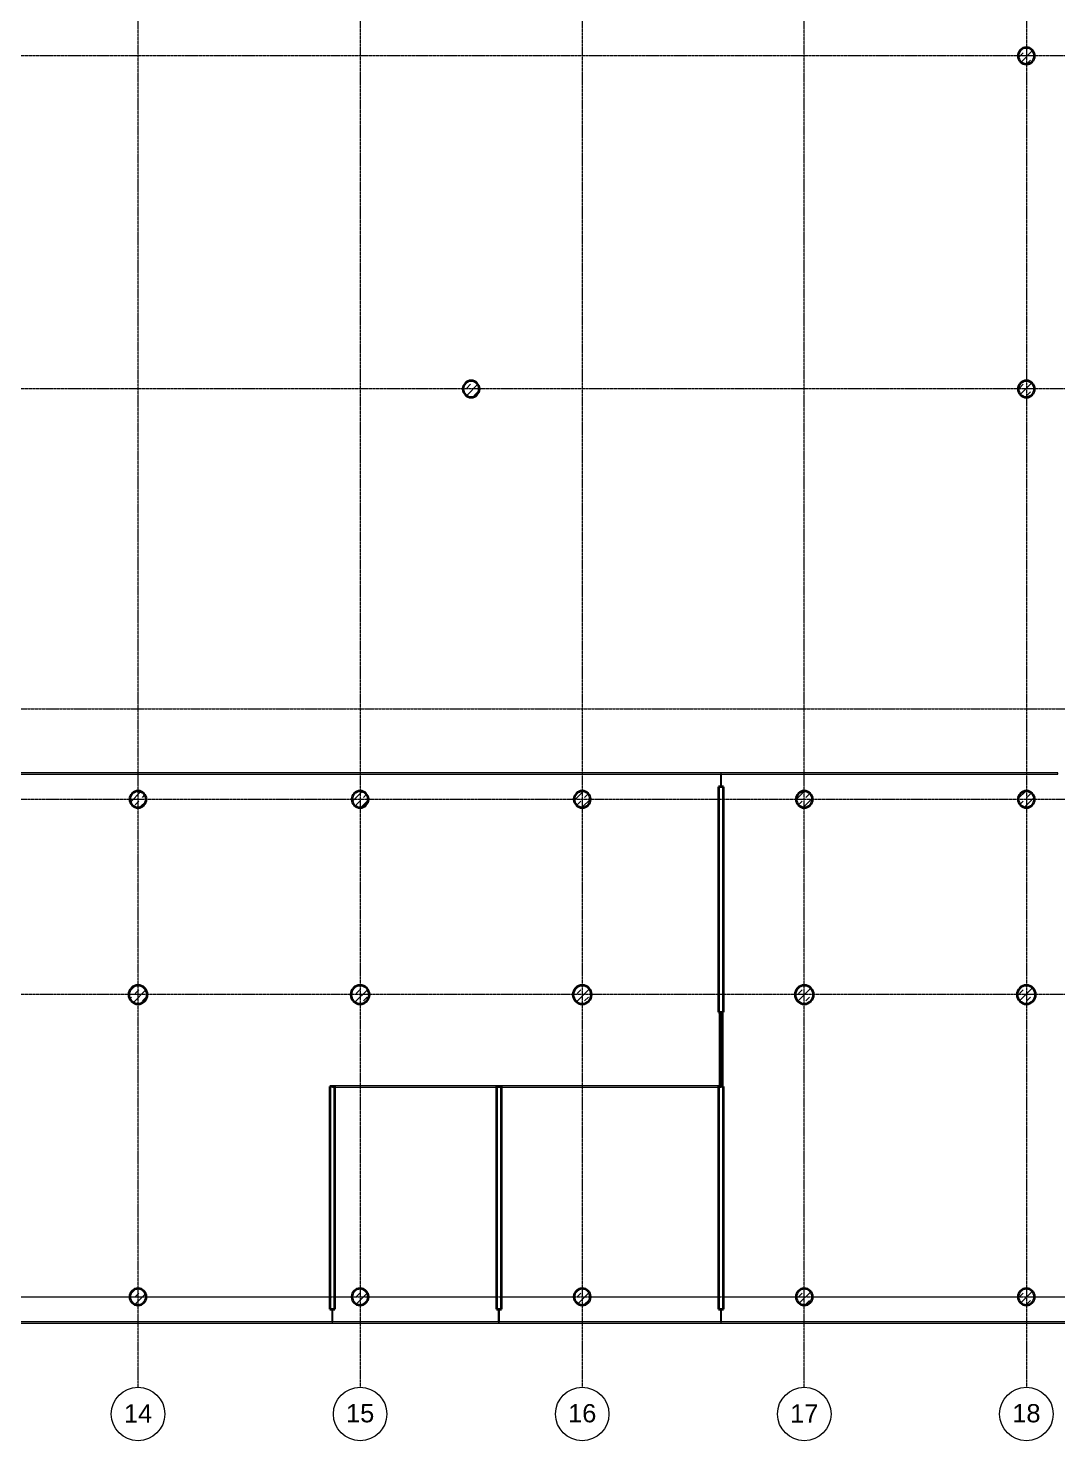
# Model space of a CAD drawing. Header units: millimetres. Extents: x -309577 to 26510, y -302335 to 26695.
# Drawn here: x -223009 to -197976, y -297783 to -263430 of the extents above; entities that cross this region are included whole.
import ezdxf

# ---------------------------------------------------------------- set-up
doc = ezdxf.new("R2010")
doc.units = ezdxf.units.MM
doc.linetypes.add('Rasterlinie', pattern=[22.225, 12.7, -3.175, 3.175, -3.175])
for name, color, linetype, lineweight in [('A-AREA-LINE', 4, 'Continuous', 70), ('A-FLOR-OTLN', 6, 'Continuous', 9), ('A-GLAZ', 6, 'Continuous', 9), ('A-WALL', 2, 'Continuous', 9), ('S-COLS', 6, 'Continuous', 9), ('S-GRID', 1, 'Continuous', 9)]:
    doc.layers.add(name, color=color, linetype=linetype, lineweight=lineweight)

# ---------------------------------------------------------------- blocks, each defined once
blk = doc.blocks.new('Systemelement - Verglasung-392771-Ebene 0')
at = {"layer": 'A-GLAZ'}
for p, q in [((45862, 15), (-45862, 15)), ((-45862, -15), (45862, -15))]:
    blk.add_line(p, q, dxfattribs=at)
blk = doc.blocks.new('STB Stütze - rund - STB d_40-V33-Ebene 0')
at = {"layer": 'S-COLS'}
h = blk.add_hatch(dxfattribs=at)
h.set_pattern_fill('FP_41', color=256, style=0, pattern_type=2)
h.set_pattern_definition([(225, (-198738.7, -294282.99), (179.60512, -179.60512), []), (225, (-198918.3, -294282.99), (179.60512, -179.60512), [127, -127])])
h.paths.add_polyline_path([(24, 199), (-24, 199), (-71, 187), (-114, 165), (-150, 133), (-177, 93), (-194, 48), (-200, 0), (-194, -48), (-177, -93), (-150, -133), (-114, -165), (-71, -187), (-24, -199), (24, -199), (71, -187), (114, -165), (150, -133), (177, -93), (194, -48), (200, 0), (194, 48), (177, 93), (150, 133), (114, 165), (71, 187)], flags=0)
at = {"layer": 'S-COLS', "lineweight": 35}
for start, end in [(0, 180), (180, 0)]:
    blk.add_arc((0, 0), 200, start, end, dxfattribs=at)
blk = doc.blocks.new('STB Stütze - rund - STB d_45-392788-Ebene 0')
at = {"layer": 'S-COLS'}
h = blk.add_hatch(dxfattribs=at)
h.set_pattern_fill('FP_42', color=256, style=0, pattern_type=2)
h.set_pattern_definition([(225, (-198738.7, -286932.85), (179.60512, -179.60512), []), (225, (-198918.3, -286932.85), (179.60512, -179.60512), [127, -127])])
h.paths.add_polyline_path([(0, 225), (-50, 219), (-98, 203), (-140, 176), (-176, 140), (-203, 98), (-219, 50), (-225, 0), (-219, -50), (-203, -98), (-176, -140), (-140, -176), (-98, -203), (-50, -219), (0, -225), (50, -219), (98, -203), (140, -176), (176, -140), (203, -98), (219, -50), (225, 0), (219, 50), (203, 98), (176, 140), (140, 176), (98, 203), (50, 219)], flags=0)
at = {"layer": 'S-COLS', "lineweight": 35}
for start, end in [(0, 180), (180, 0)]:
    blk.add_arc((0, 0), 225, start, end, dxfattribs=at)
blk = doc.blocks.new('STB Stütze - rund - STB d_40-V34-Ebene 0')
at = {"layer": 'S-COLS'}
h = blk.add_hatch(dxfattribs=at)
h.set_pattern_fill('FP_43', color=256, style=0, pattern_type=2)
h.set_pattern_definition([(225, (-198738.7, -282182.99), (179.60512, -179.60512), []), (225, (-198918.3, -282182.99), (179.60512, -179.60512), [127, -127])])
h.paths.add_polyline_path([(24, 199), (-24, 199), (-71, 187), (-114, 165), (-150, 133), (-177, 93), (-194, 48), (-200, 0), (-194, -48), (-177, -93), (-150, -133), (-114, -165), (-71, -187), (-24, -199), (24, -199), (71, -187), (114, -165), (150, -133), (177, -93), (194, -48), (200, 0), (194, 48), (177, 93), (150, 133), (114, 165), (71, 187)], flags=0)
at = {"layer": 'S-COLS', "lineweight": 35}
for start, end in [(0, 180), (180, 0)]:
    blk.add_arc((0, 0), 200, start, end, dxfattribs=at)
blk = doc.blocks.new('STB Stütze - rund - STB d_40-V36-Ebene 0')
at = {"layer": 'S-COLS'}
h = blk.add_hatch(dxfattribs=at)
h.set_pattern_fill('FP_45', color=256, style=0, pattern_type=2)
h.set_pattern_definition([(45, (220338.7, 294282.99), (-179.60512, 179.60512), []), (45, (220518.3, 294282.99), (-179.60512, 179.60512), [127, -127])])
h.paths.add_polyline_path([(24, -199), (71, -187), (114, -165), (150, -133), (177, -93), (194, -48), (200, 0), (194, 48), (177, 93), (150, 133), (114, 165), (71, 187), (24, 199), (-24, 199), (-71, 187), (-114, 165), (-150, 133), (-177, 93), (-194, 48), (-200, 0), (-194, -48), (-177, -93), (-150, -133), (-114, -165), (-71, -187), (-24, -199)], flags=0)
at = {"layer": 'S-COLS', "lineweight": 35}
for start, end in [(360, 180), (180, 360)]:
    blk.add_arc((0, 0), 200, start, end, dxfattribs=at)
blk = doc.blocks.new('STB Stütze - rund - STB d_45-V38-Ebene 0')
at = {"layer": 'S-COLS'}
h = blk.add_hatch(dxfattribs=at)
h.set_pattern_fill('FP_47', color=256, style=0, pattern_type=2)
h.set_pattern_definition([(45, (220338.7, 286932.85), (-179.60512, 179.60512), []), (45, (220518.3, 286932.85), (-179.60512, 179.60512), [127, -127])])
h.paths.add_polyline_path([(0, -225), (50, -219), (98, -203), (140, -176), (176, -140), (203, -98), (219, -50), (225, 0), (219, 50), (203, 98), (176, 140), (140, 176), (98, 203), (50, 219), (0, 225), (-50, 219), (-98, 203), (-140, 176), (-176, 140), (-203, 98), (-219, 50), (-225, 0), (-219, -50), (-203, -98), (-176, -140), (-140, -176), (-98, -203), (-50, -219)], flags=0)
at = {"layer": 'S-COLS', "lineweight": 35}
for start, end in [(360, 180), (180, 360)]:
    blk.add_arc((0, 0), 225, start, end, dxfattribs=at)
blk = doc.blocks.new('STB Stütze - rund - STB d_45-V39-Ebene 0')
at = {"layer": 'S-COLS'}
h = blk.add_hatch(dxfattribs=at)
h.set_pattern_fill('FP_48', color=256, style=0, pattern_type=2)
h.set_pattern_definition([(45, (214938.7, 286932.85), (-179.60512, 179.60512), []), (45, (215118.3, 286932.85), (-179.60512, 179.60512), [127, -127])])
h.paths.add_polyline_path([(0, -225), (50, -219), (98, -203), (140, -176), (176, -140), (203, -98), (219, -50), (225, 0), (219, 50), (203, 98), (176, 140), (140, 176), (98, 203), (50, 219), (0, 225), (-50, 219), (-98, 203), (-140, 176), (-176, 140), (-203, 98), (-219, 50), (-225, 0), (-219, -50), (-203, -98), (-176, -140), (-140, -176), (-98, -203), (-50, -219)], flags=0)
at = {"layer": 'S-COLS', "lineweight": 35}
for start, end in [(360, 180), (180, 360)]:
    blk.add_arc((0, 0), 225, start, end, dxfattribs=at)
blk = doc.blocks.new('STB Stütze - rund - STB d_45-V40-Ebene 0')
at = {"layer": 'S-COLS'}
h = blk.add_hatch(dxfattribs=at)
h.set_pattern_fill('FP_49', color=256, style=0, pattern_type=2)
h.set_pattern_definition([(45, (209538.7, 286932.85), (-179.60512, 179.60512), []), (45, (209718.3, 286932.85), (-179.60512, 179.60512), [127, -127])])
h.paths.add_polyline_path([(0, -225), (50, -219), (98, -203), (140, -176), (176, -140), (203, -98), (219, -50), (225, 0), (219, 50), (203, 98), (176, 140), (140, 176), (98, 203), (50, 219), (0, 225), (-50, 219), (-98, 203), (-140, 176), (-176, 140), (-203, 98), (-219, 50), (-225, 0), (-219, -50), (-203, -98), (-176, -140), (-140, -176), (-98, -203), (-50, -219)], flags=0)
at = {"layer": 'S-COLS', "lineweight": 35}
for start, end in [(360, 180), (180, 360)]:
    blk.add_arc((0, 0), 225, start, end, dxfattribs=at)
blk = doc.blocks.new('STB Stütze - rund - STB d_45-V41-Ebene 0')
at = {"layer": 'S-COLS'}
h = blk.add_hatch(dxfattribs=at)
h.set_pattern_fill('FP_50', color=256, style=0, pattern_type=2)
h.set_pattern_definition([(45, (204138.7, 286932.85), (-179.60512, 179.60512), []), (45, (204318.3, 286932.85), (-179.60512, 179.60512), [127, -127])])
h.paths.add_polyline_path([(0, -225), (50, -219), (98, -203), (140, -176), (176, -140), (203, -98), (219, -50), (225, 0), (219, 50), (203, 98), (176, 140), (140, 176), (98, 203), (50, 219), (0, 225), (-50, 219), (-98, 203), (-140, 176), (-176, 140), (-203, 98), (-219, 50), (-225, 0), (-219, -50), (-203, -98), (-176, -140), (-140, -176), (-98, -203), (-50, -219)], flags=0)
at = {"layer": 'S-COLS', "lineweight": 35}
for start, end in [(360, 180), (180, 360)]:
    blk.add_arc((0, 0), 225, start, end, dxfattribs=at)
blk = doc.blocks.new('STB Stütze - rund - STB d_40-V42-Ebene 0')
at = {"layer": 'S-COLS'}
h = blk.add_hatch(dxfattribs=at)
h.set_pattern_fill('FP_51', color=256, style=0, pattern_type=2)
h.set_pattern_definition([(45, (220338.7, 282182.99), (-179.60512, 179.60512), []), (45, (220518.3, 282182.99), (-179.60512, 179.60512), [127, -127])])
h.paths.add_polyline_path([(24, -199), (71, -187), (114, -165), (150, -133), (177, -93), (194, -48), (200, 0), (194, 48), (177, 93), (150, 133), (114, 165), (71, 187), (24, 199), (-24, 199), (-71, 187), (-114, 165), (-150, 133), (-177, 93), (-194, 48), (-200, 0), (-194, -48), (-177, -93), (-150, -133), (-114, -165), (-71, -187), (-24, -199)], flags=0)
at = {"layer": 'S-COLS', "lineweight": 35}
for start, end in [(360, 180), (180, 360)]:
    blk.add_arc((0, 0), 200, start, end, dxfattribs=at)
blk = doc.blocks.new('STB Stütze - rund - STB d_40-V43-Ebene 0')
at = {"layer": 'S-COLS'}
h = blk.add_hatch(dxfattribs=at)
h.set_pattern_fill('FP_52', color=256, style=0, pattern_type=2)
h.set_pattern_definition([(45, (214938.7, 282182.99), (-179.60512, 179.60512), []), (45, (215118.3, 282182.99), (-179.60512, 179.60512), [127, -127])])
h.paths.add_polyline_path([(24, -199), (71, -187), (114, -165), (150, -133), (177, -93), (194, -48), (200, 0), (194, 48), (177, 93), (150, 133), (114, 165), (71, 187), (24, 199), (-24, 199), (-71, 187), (-114, 165), (-150, 133), (-177, 93), (-194, 48), (-200, 0), (-194, -48), (-177, -93), (-150, -133), (-114, -165), (-71, -187), (-24, -199)], flags=0)
at = {"layer": 'S-COLS', "lineweight": 35}
for start, end in [(360, 180), (180, 360)]:
    blk.add_arc((0, 0), 200, start, end, dxfattribs=at)
blk = doc.blocks.new('STB Stütze - rund - STB d_40-V44-Ebene 0')
at = {"layer": 'S-COLS'}
h = blk.add_hatch(dxfattribs=at)
h.set_pattern_fill('FP_53', color=256, style=0, pattern_type=2)
h.set_pattern_definition([(45, (209538.7, 282182.99), (-179.60512, 179.60512), []), (45, (209718.3, 282182.99), (-179.60512, 179.60512), [127, -127])])
h.paths.add_polyline_path([(24, -199), (71, -187), (114, -165), (150, -133), (177, -93), (194, -48), (200, 0), (194, 48), (177, 93), (150, 133), (114, 165), (71, 187), (24, 199), (-24, 199), (-71, 187), (-114, 165), (-150, 133), (-177, 93), (-194, 48), (-200, 0), (-194, -48), (-177, -93), (-150, -133), (-114, -165), (-71, -187), (-24, -199)], flags=0)
at = {"layer": 'S-COLS', "lineweight": 35}
for start, end in [(360, 180), (180, 360)]:
    blk.add_arc((0, 0), 200, start, end, dxfattribs=at)
blk = doc.blocks.new('STB Stütze - rund - STB d_40-V46-Ebene 0')
at = {"layer": 'S-COLS'}
h = blk.add_hatch(dxfattribs=at)
h.set_pattern_fill('FP_55', color=256, style=0, pattern_type=2)
h.set_pattern_definition([(45, (204138.7, 282182.99), (-179.60512, 179.60512), []), (45, (204318.3, 282182.99), (-179.60512, 179.60512), [127, -127])])
h.paths.add_polyline_path([(24, -199), (71, -187), (114, -165), (150, -133), (177, -93), (194, -48), (200, 0), (194, 48), (177, 93), (150, 133), (114, 165), (71, 187), (24, 199), (-24, 199), (-71, 187), (-114, 165), (-150, 133), (-177, 93), (-194, 48), (-200, 0), (-194, -48), (-177, -93), (-150, -133), (-114, -165), (-71, -187), (-24, -199)], flags=0)
at = {"layer": 'S-COLS', "lineweight": 35}
for start, end in [(360, 180), (180, 360)]:
    blk.add_arc((0, 0), 200, start, end, dxfattribs=at)
blk = doc.blocks.new('STB Stütze - rund - STB d_40-V47-Ebene 0')
at = {"layer": 'S-COLS'}
h = blk.add_hatch(dxfattribs=at)
h.set_pattern_fill('FP_56', color=256, style=0, pattern_type=2)
h.set_pattern_definition([(45, (204138.7, 294282.99), (-179.60512, 179.60512), []), (45, (204318.3, 294282.99), (-179.60512, 179.60512), [127, -127])])
h.paths.add_polyline_path([(24, -199), (71, -187), (114, -165), (150, -133), (177, -93), (194, -48), (200, 0), (194, 48), (177, 93), (150, 133), (114, 165), (71, 187), (24, 199), (-24, 199), (-71, 187), (-114, 165), (-150, 133), (-177, 93), (-194, 48), (-200, 0), (-194, -48), (-177, -93), (-150, -133), (-114, -165), (-71, -187), (-24, -199)], flags=0)
at = {"layer": 'S-COLS', "lineweight": 35}
for start, end in [(360, 180), (180, 360)]:
    blk.add_arc((0, 0), 200, start, end, dxfattribs=at)
blk = doc.blocks.new('STB Stütze - rund - STB d_40-V48-Ebene 0')
at = {"layer": 'S-COLS'}
h = blk.add_hatch(dxfattribs=at)
h.set_pattern_fill('FP_57', color=256, style=0, pattern_type=2)
h.set_pattern_definition([(45, (209538.7, 294282.99), (-179.60512, 179.60512), []), (45, (209718.3, 294282.99), (-179.60512, 179.60512), [127, -127])])
h.paths.add_polyline_path([(24, -199), (71, -187), (114, -165), (150, -133), (177, -93), (194, -48), (200, 0), (194, 48), (177, 93), (150, 133), (114, 165), (71, 187), (24, 199), (-24, 199), (-71, 187), (-114, 165), (-150, 133), (-177, 93), (-194, 48), (-200, 0), (-194, -48), (-177, -93), (-150, -133), (-114, -165), (-71, -187), (-24, -199)], flags=0)
at = {"layer": 'S-COLS', "lineweight": 35}
for start, end in [(360, 180), (180, 360)]:
    blk.add_arc((0, 0), 200, start, end, dxfattribs=at)
blk = doc.blocks.new('STB Stütze - rund - STB d_40-V49-Ebene 0')
at = {"layer": 'S-COLS'}
h = blk.add_hatch(dxfattribs=at)
h.set_pattern_fill('FP_58', color=256, style=0, pattern_type=2)
h.set_pattern_definition([(45, (214938.7, 294282.99), (-179.60512, 179.60512), []), (45, (215118.3, 294282.99), (-179.60512, 179.60512), [127, -127])])
h.paths.add_polyline_path([(24, -199), (71, -187), (114, -165), (150, -133), (177, -93), (194, -48), (200, 0), (194, 48), (177, 93), (150, 133), (114, 165), (71, 187), (24, 199), (-24, 199), (-71, 187), (-114, 165), (-150, 133), (-177, 93), (-194, 48), (-200, 0), (-194, -48), (-177, -93), (-150, -133), (-114, -165), (-71, -187), (-24, -199)], flags=0)
at = {"layer": 'S-COLS', "lineweight": 35}
for start, end in [(360, 180), (180, 360)]:
    blk.add_arc((0, 0), 200, start, end, dxfattribs=at)
blk = doc.blocks.new('Systemelement - Verglasung-392772-Ebene 0')
at = {"layer": 'A-GLAZ'}
for p, q in [((14262.5, 15), (-14262.5, 15)), ((-14262.5, 15), (-14262.5, -15)), ((14262.5, -15), (14262.5, 15)), ((-14262.5, -15), (14262.5, -15))]:
    blk.add_line(p, q, dxfattribs=at)
blk = doc.blocks.new('Systemelement - Verglasung-313574-Ebene 0')
at = {"layer": 'A-GLAZ'}
for p, q in [((2025, 15), (-2025, 15)), ((-2025, 15), (-2025, -15)), ((2025, -15), (2025, 15)), ((-2025, -15), (2025, -15))]:
    blk.add_line(p, q, dxfattribs=at)
blk = doc.blocks.new('Systemelement - Verglasung-313575-Ebene 0')
at = {"layer": 'A-GLAZ'}
for p, q in [((2700, 15), (-2700, 15)), ((-2700, 15), (-2700, -15)), ((2700, -15), (2700, 15)), ((-2700, -15), (2700, -15))]:
    blk.add_line(p, q, dxfattribs=at)
blk = doc.blocks.new('Systemelement - Verglasung-313576-Ebene 0')
at = {"layer": 'A-GLAZ'}
for p, q in [((155, 15), (-155, 15)), ((-155, 15), (-155, -15)), ((155, -15), (155, 15)), ((-155, -15), (155, -15))]:
    blk.add_line(p, q, dxfattribs=at)
blk = doc.blocks.new('Systemelement - Verglasung-313577-Ebene 0')
at = {"layer": 'A-GLAZ'}
for p, q in [((158, 15), (-158, 15)), ((-158, 15), (-158, -15)), ((158, -15), (158, 15)), ((-158, -15), (158, -15))]:
    blk.add_line(p, q, dxfattribs=at)
blk = doc.blocks.new('STB Stütze - rund - STB d_40-V98-Ebene 0')
at = {"layer": 'S-COLS'}
h = blk.add_hatch(dxfattribs=at)
h.set_pattern_fill('FP_111', color=256, style=0, pattern_type=2)
h.set_pattern_definition([(45, (198738.7, 272202.99), (-179.60512, 179.60512), []), (45, (198918.3, 272202.99), (-179.60512, 179.60512), [127, -127])])
h.paths.add_polyline_path([(24, -199), (71, -187), (114, -165), (150, -133), (177, -93), (194, -48), (200, 0), (194, 48), (177, 93), (150, 133), (114, 165), (71, 187), (24, 199), (-24, 199), (-71, 187), (-114, 165), (-150, 133), (-177, 93), (-194, 48), (-200, 0), (-194, -48), (-177, -93), (-150, -133), (-114, -165), (-71, -187), (-24, -199)], flags=0)
at = {"layer": 'S-COLS', "lineweight": 35}
for start, end in [(360, 180), (180, 360)]:
    blk.add_arc((0, 0), 200, start, end, dxfattribs=at)
blk = doc.blocks.new('STB Stütze - rund - STB d_40-V99-Ebene 0')
at = {"layer": 'S-COLS'}
h = blk.add_hatch(dxfattribs=at)
h.set_pattern_fill('FP_112', color=256, style=0, pattern_type=2)
h.set_pattern_definition([(45, (198738.7, 264102.99), (-179.60512, 179.60512), []), (45, (198918.3, 264102.99), (-179.60512, 179.60512), [127, -127])])
h.paths.add_polyline_path([(24, -199), (71, -187), (114, -165), (150, -133), (177, -93), (194, -48), (200, 0), (194, 48), (177, 93), (150, 133), (114, 165), (71, 187), (24, 199), (-24, 199), (-71, 187), (-114, 165), (-150, 133), (-177, 93), (-194, 48), (-200, 0), (-194, -48), (-177, -93), (-150, -133), (-114, -165), (-71, -187), (-24, -199)], flags=0)
at = {"layer": 'S-COLS', "lineweight": 35}
for start, end in [(360, 180), (180, 360)]:
    blk.add_arc((0, 0), 200, start, end, dxfattribs=at)
blk = doc.blocks.new('STB Stütze - rund - STB d_40-V103-Ebene 0')
at = {"layer": 'S-COLS'}
h = blk.add_hatch(dxfattribs=at)
h.set_pattern_fill('FP_116', color=256, style=0, pattern_type=2)
h.set_pattern_definition([(45, (212238.7, 272202.99), (-179.60512, 179.60512), []), (45, (212418.3, 272202.99), (-179.60512, 179.60512), [127, -127])])
h.paths.add_polyline_path([(24, -199), (71, -187), (114, -165), (150, -133), (177, -93), (194, -48), (200, 0), (194, 48), (177, 93), (150, 133), (114, 165), (71, 187), (24, 199), (-24, 199), (-71, 187), (-114, 165), (-150, 133), (-177, 93), (-194, 48), (-200, 0), (-194, -48), (-177, -93), (-150, -133), (-114, -165), (-71, -187), (-24, -199)], flags=0)
at = {"layer": 'S-COLS', "lineweight": 35}
for start, end in [(360, 180), (180, 360)]:
    blk.add_arc((0, 0), 200, start, end, dxfattribs=at)
blk = doc.blocks.new('Raster - Rasterbeschriftung-194804-Ebene 0')
at = {"layer": 'S-GRID'}
blk.add_circle((0, 0), 6.5, dxfattribs=at)

msp = doc.modelspace()

# ---------------------------------------------------------------- linework, layer by layer
at = {"layer": 'A-AREA-LINE'}
msp.add_line((-206164, -287358), (-206164, -289152), dxfattribs=at)
at = {"layer": 'A-FLOR-OTLN'}
for p, q in [((-225539, -294283), (-220539, -294283)), ((-220139, -294283), (-215676, -294283)), ((-215551, -294283), (-215139, -294283)), ((-214739, -294283), (-211626, -294283)), ((-211501, -294283), (-209739, -294283)), ((-209339, -294283), (-206226, -294283)), ((-206101, -294283), (-204339, -294283)), ((-203939, -294283), (-198939, -294283)), ((-198539, -294283), (-193539, -294283))]:
    msp.add_line(p, q, dxfattribs=at)
at = {"layer": 'A-WALL', "color": 10, "lineweight": 35}
for p, q in [((-206226, -281883), (-206226, -287358)), ((-206101, -281883), (-206226, -281883)), ((-206101, -287358), (-206101, -281883)), ((-206226, -287358), (-206101, -287358)), ((-215676, -289167), (-215676, -294583)), ((-215551, -289167), (-215676, -289167)), ((-215551, -294583), (-215551, -289167)), ((-211501, -289167), (-211626, -289167)), ((-211626, -289167), (-211626, -294583)), ((-211501, -294583), (-211501, -289167)), ((-206101, -289167), (-206226, -289167)), ((-206226, -289167), (-206226, -294583)), ((-206101, -294583), (-206101, -289167)), ((-215676, -294583), (-215551, -294583)), ((-211626, -294583), (-211501, -294583)), ((-206226, -294583), (-206101, -294583))]:
    msp.add_line(p, q, dxfattribs=at)
at = {"layer": 'S-GRID', "linetype": 'Rasterlinie'}
for p, q in [((-220339, -296483), (-220339, -235883)), ((-214939, -235883), (-214939, -296483)), ((-209539, -235883), (-209539, -296483)), ((-204139, -296483), (-204139, -235883)), ((-198739, -235883), (-198739, -296483)), ((-175468, -264103), (-297439, -264103)), ((-175468, -272203), (-297439, -272203)), ((-297439, -279983), (-175468, -279983)), ((-297439, -282183), (-175468, -282183)), ((-175468, -286933), (-297439, -286933)), ((-297439, -294283), (-175468, -294283))]:
    msp.add_line(p, q, dxfattribs=at)

# ---------------------------------------------------------------- block references
at = {"layer": 'A-GLAZ'}
for name, p in [('Systemelement - Verglasung-392772-Ebene 0', (-212239, -281553)), ('Systemelement - Verglasung-313574-Ebene 0', (-213589, -289167)), ('Systemelement - Verglasung-313575-Ebene 0', (-208864, -289167)), ('Systemelement - Verglasung-392771-Ebene 0', (-225776, -294908))]:
    msp.add_blockref(name, p, dxfattribs=at)
at = {"layer": 'A-GLAZ', "rotation": 270}
for name, p in [('Systemelement - Verglasung-313577-Ebene 0', (-206164, -281725)), ('Systemelement - Verglasung-313576-Ebene 0', (-215614, -294738)), ('Systemelement - Verglasung-313576-Ebene 0', (-211564, -294738)), ('Systemelement - Verglasung-313576-Ebene 0', (-206164, -294738))]:
    msp.add_blockref(name, p, dxfattribs=at)
at = {"layer": 'S-COLS'}
for name, p in [('STB Stütze - rund - STB d_40-V99-Ebene 0', (-198739, -264103)), ('STB Stütze - rund - STB d_40-V103-Ebene 0', (-212239, -272203)), ('STB Stütze - rund - STB d_40-V98-Ebene 0', (-198739, -272203)), ('STB Stütze - rund - STB d_40-V42-Ebene 0', (-220339, -282183)), ('STB Stütze - rund - STB d_40-V43-Ebene 0', (-214939, -282183)), ('STB Stütze - rund - STB d_40-V44-Ebene 0', (-209539, -282183)), ('STB Stütze - rund - STB d_40-V46-Ebene 0', (-204139, -282183)), ('STB Stütze - rund - STB d_45-V38-Ebene 0', (-220339, -286933)), ('STB Stütze - rund - STB d_45-V39-Ebene 0', (-214939, -286933)), ('STB Stütze - rund - STB d_45-V40-Ebene 0', (-209539, -286933)), ('STB Stütze - rund - STB d_45-V41-Ebene 0', (-204139, -286933)), ('STB Stütze - rund - STB d_40-V36-Ebene 0', (-220339, -294283)), ('STB Stütze - rund - STB d_40-V49-Ebene 0', (-214939, -294283)), ('STB Stütze - rund - STB d_40-V48-Ebene 0', (-209539, -294283)), ('STB Stütze - rund - STB d_40-V47-Ebene 0', (-204139, -294283))]:
    msp.add_blockref(name, p, dxfattribs=at)
at = {"layer": 'S-COLS', "rotation": 180}
for name, p in [('STB Stütze - rund - STB d_40-V34-Ebene 0', (-198739, -282183)), ('STB Stütze - rund - STB d_45-392788-Ebene 0', (-198739, -286933)), ('STB Stütze - rund - STB d_40-V33-Ebene 0', (-198739, -294283))]:
    msp.add_blockref(name, p, dxfattribs=at)
at = {"layer": 'S-GRID', "xscale": 99.99999999999993, "yscale": 99.99999999999993, "zscale": 99.99999999999993}
for p in [(-220339, -297133), (-204139, -297133)]:
    msp.add_blockref('Raster - Rasterbeschriftung-194804-Ebene 0', p, dxfattribs=at)
at = {"layer": 'S-GRID', "xscale": 99.99999999999993, "yscale": 99.99999999999993, "zscale": 99.99999999999993, "rotation": 180}
for p in [(-214939, -297133), (-209539, -297133), (-198739, -297133)]:
    msp.add_blockref('Raster - Rasterbeschriftung-194804-Ebene 0', p, dxfattribs=at)

# ---------------------------------------------------------------- next in the draw order: texts
at = {"layer": 'S-GRID', "char_height": 442.59, "width": 820.72, "attachment_point": 2, "line_spacing_factor": 0.938532, "bg_fill": 3, "box_fill_scale": 1.25, "bg_fill_color": 0, "bg_fill_transparency": 0}
for s, insert in [('\\fArial|b0|i0|c0|p34|;14', (-220339, -296897)), ('\\fArial|b0|i0|c0|p34|;15', (-214939, -296892)), ('\\fArial|b0|i0|c0|p34|;16', (-209539, -296892)), ('\\fArial|b0|i0|c0|p34|;17', (-204139, -296897)), ('\\fArial|b0|i0|c0|p34|;18', (-198739, -296892))]:
    msp.add_mtext(s, dxfattribs=dict(at, insert=insert))

doc.saveas('drawing.dxf')
